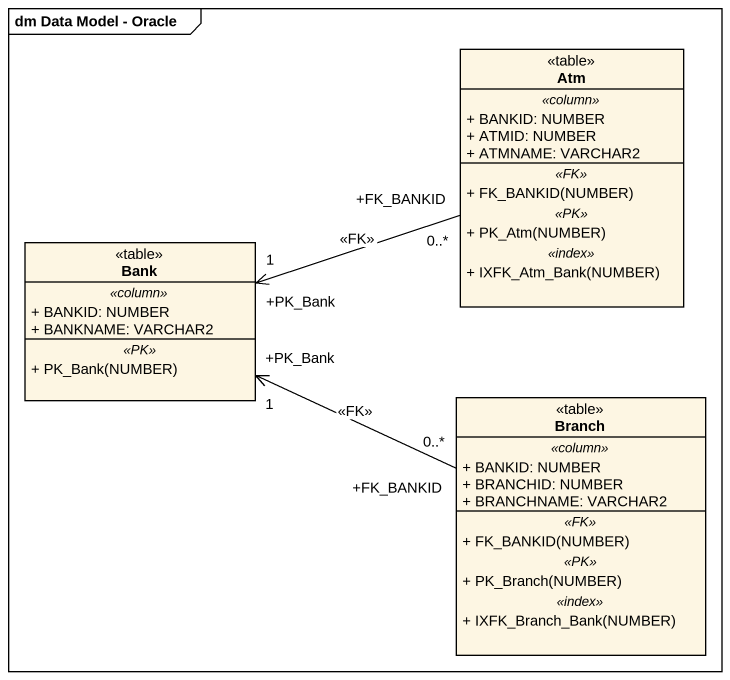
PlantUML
@startuml
mainframe dm Data Model - Oracle
hide circle
hide empty members
skinparam classAttributeIconSize 0
class Atm <<table>> {
  .. <<column>> ..
  + BANKID: NUMBER
  + ATMID: NUMBER
  + ATMNAME: VARCHAR2
  .. <<FK>> ..
  + FK_BANKID(NUMBER)
  .. <<PK>> ..
  + PK_Atm(NUMBER)
  .. <<index>> ..
  + IXFK_Atm_Bank(NUMBER)
}
class Bank <<table>> {
  .. <<column>> ..
  + BANKID: NUMBER
  + BANKNAME: VARCHAR2
  .. <<PK>> ..
  + PK_Bank(NUMBER)
}
class Branch <<table>> {
  .. <<column>> ..
  + BANKID: NUMBER
  + BRANCHID: NUMBER
  + BRANCHNAME: VARCHAR2
  .. <<FK>> ..
  + FK_BANKID(NUMBER)
  .. <<PK>> ..
  + PK_Branch(NUMBER)
  .. <<index>> ..
  + IXFK_Branch_Bank(NUMBER)
}
Atm "+FK_BANKID\n0..*" -left-> "+PK_Bank\n1" Bank : <<FK>>
Branch "+FK_BANKID\n0..*" -left-> "+PK_Bank\n1" Bank : <<FK>>
@enduml
